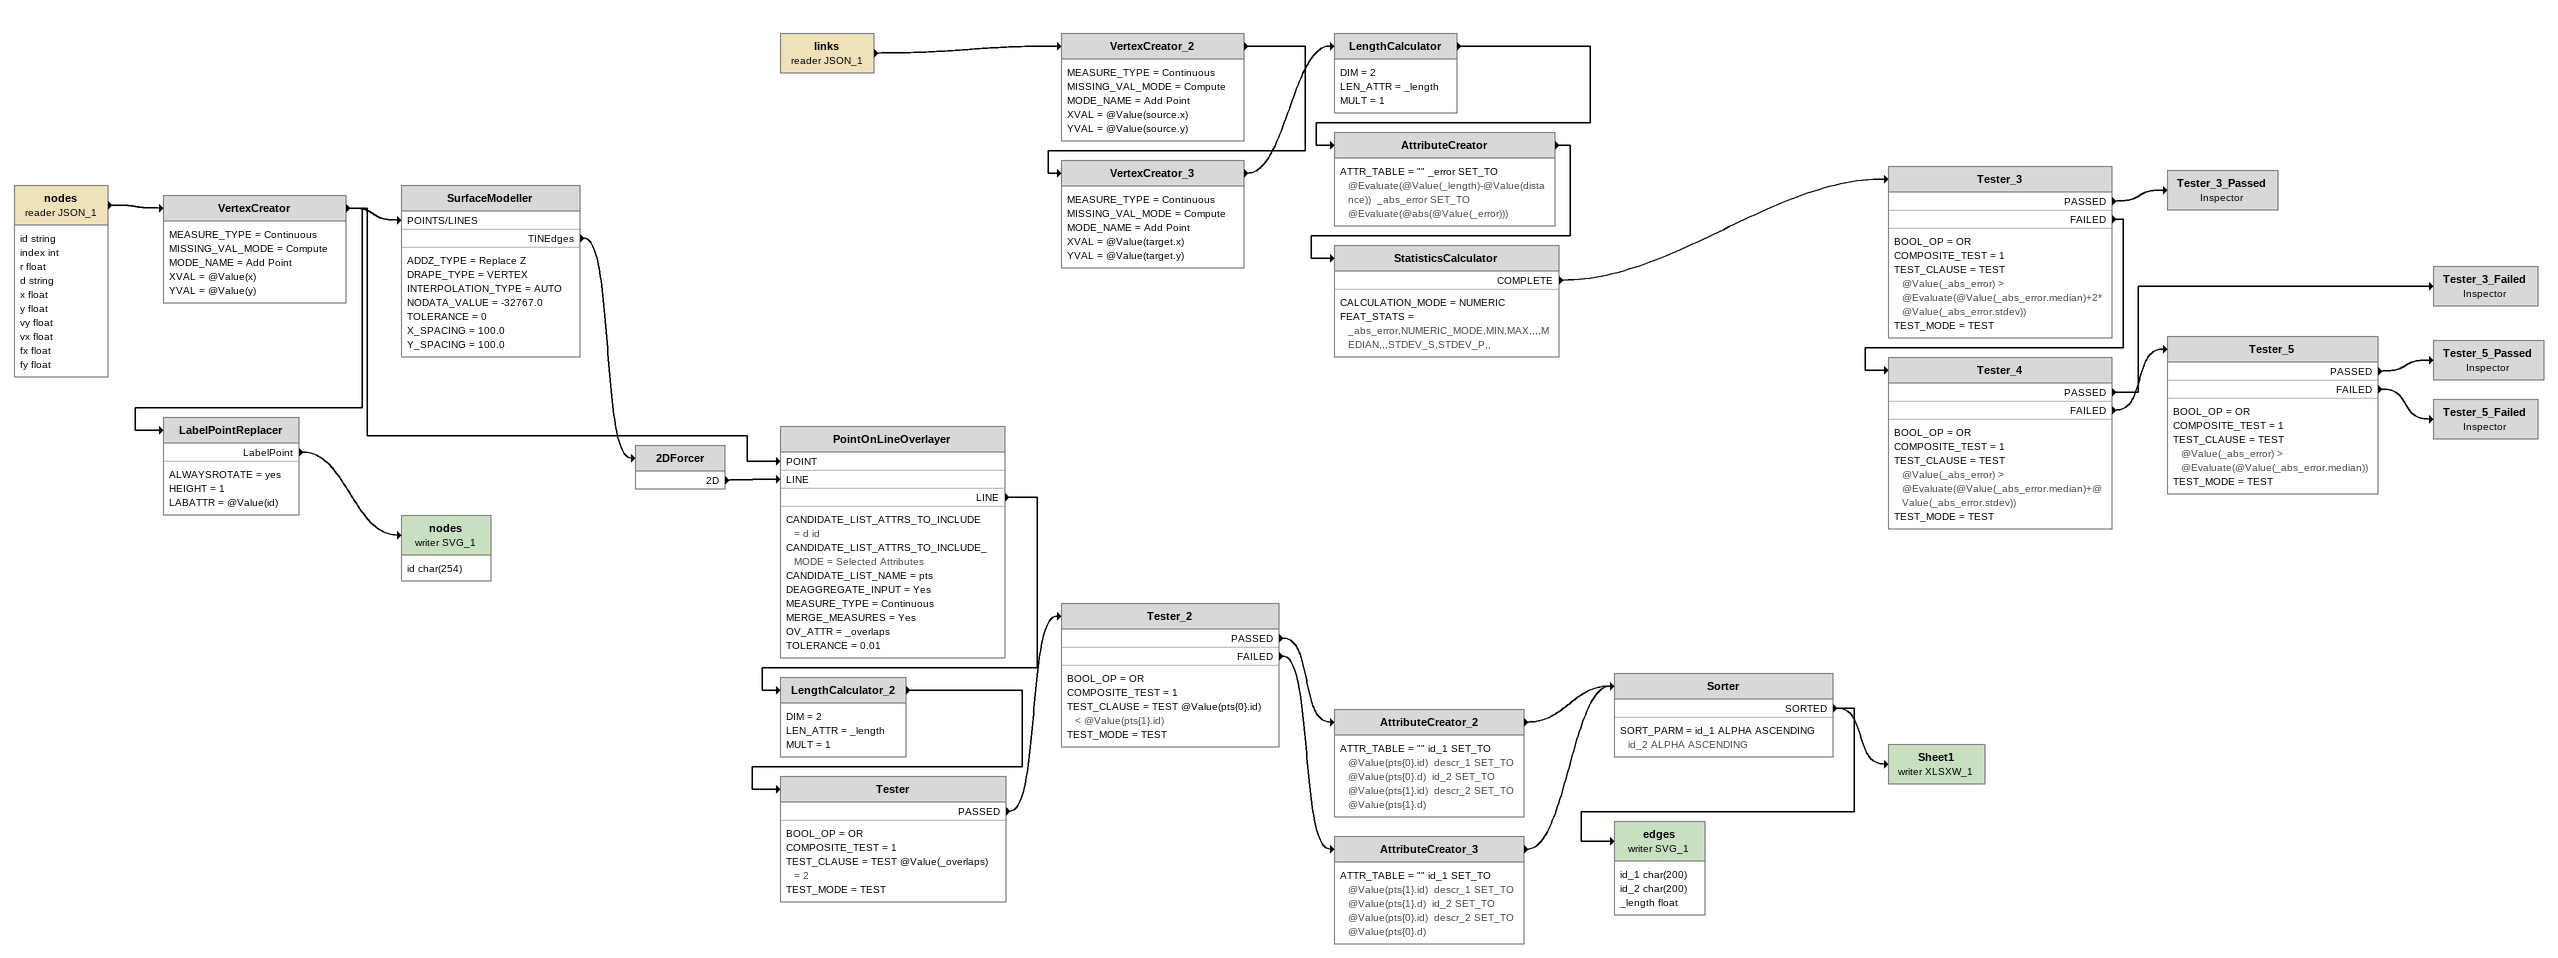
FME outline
nodes (reader JSON_1)
    attributes: id string, index int, r float, d string, x float, y float, vy float, vx float, fx float, fy float
    -> VertexCreator
VertexCreator
    MEASURE_TYPE = Continuous
    MISSING_VAL_MODE = Compute
    MODE_NAME = Add Point
    XVAL = @Value(x)
    YVAL = @Value(y)
    -> LabelPointReplacer
    -> SurfaceModeller [POINTS/LINES]
    -> PointOnLineOverlayer [POINT]
SurfaceModeller
    ADDZ_TYPE = Replace Z
    DRAPE_TYPE = VERTEX
    INTERPOLATION_TYPE = AUTO
    NODATA_VALUE = -32767.0
    TOLERANCE = 0
    X_SPACING = 100.0
    Y_SPACING = 100.0
    TINEdges -> 2DForcer
2DForcer
    2D -> PointOnLineOverlayer [LINE]
PointOnLineOverlayer
    CANDIDATE_LIST_ATTRS_TO_INCLUDE = d id
    CANDIDATE_LIST_ATTRS_TO_INCLUDE_MODE = Selected Attributes
    CANDIDATE_LIST_NAME = pts
    DEAGGREGATE_INPUT = Yes
    MEASURE_TYPE = Continuous
    MERGE_MEASURES = Yes
    OV_ATTR = _overlaps
    TOLERANCE = 0.01
    LINE -> LengthCalculator_2
LengthCalculator_2
    DIM = 2
    LEN_ATTR = _length
    MULT = 1
    -> Tester
Tester
    BOOL_OP = OR
    COMPOSITE_TEST = 1
    TEST_CLAUSE = TEST @Value(_overlaps) = 2
    TEST_MODE = TEST
    PASSED -> Tester_2
Tester_2
    BOOL_OP = OR
    COMPOSITE_TEST = 1
    TEST_CLAUSE = TEST @Value(pts{0}.id) < @Value(pts{1}.id)
    TEST_MODE = TEST
    PASSED -> AttributeCreator_2
    FAILED -> AttributeCreator_3
AttributeCreator_2
    ATTR_TABLE = "" id_1 SET_TO @Value(pts{0}.id)  descr_1 SET_TO @Value(pts{0}.d)  id_2 SET_TO @Value(pts{1}.id)  descr_2 SET_TO @Value(pts{1}.d)
    -> Sorter
AttributeCreator_3
    ATTR_TABLE = "" id_1 SET_TO @Value(pts{1}.id)  descr_1 SET_TO @Value(pts{1}.d)  id_2 SET_TO @Value(pts{0}.id)  descr_2 SET_TO @Value(pts{0}.d)
    -> Sorter
Sorter
    SORT_PARM = id_1 ALPHA ASCENDING id_2 ALPHA ASCENDING
    SORTED -> Sheet1 (writer XLSXW_1)
    SORTED -> edges (writer SVG_1)
Sheet1 (writer XLSXW_1)
edges (writer SVG_1)
    attributes: id_1 char(200), id_2 char(200), _length float
LabelPointReplacer
    ALWAYSROTATE = yes
    HEIGHT = 1
    LABATTR = @Value(id)
    LabelPoint -> nodes (writer SVG_1)
nodes (writer SVG_1)
    attributes: id char(254)
links (reader JSON_1)
    -> VertexCreator_2
VertexCreator_2
    MEASURE_TYPE = Continuous
    MISSING_VAL_MODE = Compute
    MODE_NAME = Add Point
    XVAL = @Value(source.x)
    YVAL = @Value(source.y)
    -> VertexCreator_3
VertexCreator_3
    MEASURE_TYPE = Continuous
    MISSING_VAL_MODE = Compute
    MODE_NAME = Add Point
    XVAL = @Value(target.x)
    YVAL = @Value(target.y)
    -> LengthCalculator
LengthCalculator
    DIM = 2
    LEN_ATTR = _length
    MULT = 1
    -> AttributeCreator
AttributeCreator
    ATTR_TABLE = "" _error SET_TO @Evaluate(@Value(_length)-@Value(distance))  _abs_error SET_TO @Evaluate(@abs(@Value(_error)))
    -> StatisticsCalculator
StatisticsCalculator
    CALCULATION_MODE = NUMERIC
    FEAT_STATS = _abs_error,NUMERIC_MODE,MIN,MAX,,,,MEDIAN,,,STDEV_S,STDEV_P,,
    COMPLETE -> Tester_3
Tester_3
    BOOL_OP = OR
    COMPOSITE_TEST = 1
    TEST_CLAUSE = TEST @Value(_abs_error) > @Evaluate(@Value(_abs_error.median)+2*@Value(_abs_error.stdev))
    TEST_MODE = TEST
    PASSED -> Tester_3_Passed
    FAILED -> Tester_4
Tester_3_Passed: Inspector
Tester_4
    BOOL_OP = OR
    COMPOSITE_TEST = 1
    TEST_CLAUSE = TEST @Value(_abs_error) > @Evaluate(@Value(_abs_error.median)+@Value(_abs_error.stdev))
    TEST_MODE = TEST
    PASSED -> Tester_3_Failed
    FAILED -> Tester_5
Tester_3_Failed: Inspector
Tester_5
    BOOL_OP = OR
    COMPOSITE_TEST = 1
    TEST_CLAUSE = TEST @Value(_abs_error) > @Evaluate(@Value(_abs_error.median))
    TEST_MODE = TEST
    PASSED -> Tester_5_Passed
    FAILED -> Tester_5_Failed
Tester_5_Passed: Inspector
Tester_5_Failed: Inspector
